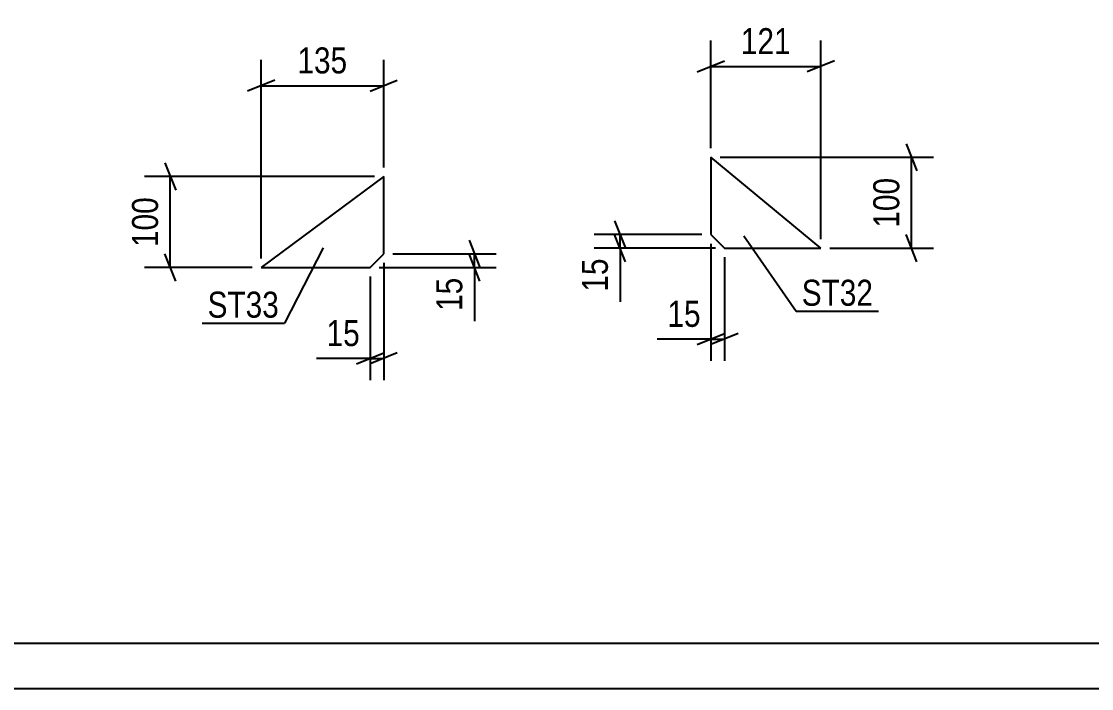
# Model space of a CAD drawing. Header units: millimetres. Extents: x 0 to 841, y 0 to 594.
# Drawn here: x 225.4 to 343.2, y 0 to 73.4 of the extents above; entities that cross this region are included whole.
import ezdxf

# ---------------------------------------------------------------- set-up
doc = ezdxf.new("R2010")
doc.units = ezdxf.units.MM
doc.styles.add('Arial Narrow', font='ARIALN.TTF', dxfattribs={"height": 0.2})

# ---------------------------------------------------------------- blocks, each defined once
blk = doc.blocks.new('Unknown-318933943-1135')
at = {"color": 5, "linetype": 'Continuous'}
for p, q in [((5, 5), (836, 5)), ((0, 0), (841, 0))]:
    blk.add_line(p, q, dxfattribs=at)
blk = doc.blocks.new('Part-318933943-30071 - 30070')
at = {"color": 2, "linetype": 'Continuous'}
for p, q in [((313.37, 48.45), (301.28, 58.45)), ((301.28, 58.45), (301.28, 49.95)), ((301.28, 49.95), (302.78, 48.45)), ((302.78, 48.45), (313.37, 48.45))]:
    blk.add_line(p, q, dxfattribs=at)
blk = doc.blocks.new('Part-318933943-30081 - 30080')
at = {"color": 2, "linetype": 'Continuous'}
for p, q in [((265.25, 56.33), (251.75, 46.33)), ((265.25, 47.83), (265.25, 56.33)), ((263.75, 46.33), (265.25, 47.83)), ((251.75, 46.33), (263.75, 46.33))]:
    blk.add_line(p, q, dxfattribs=at)
blk = doc.blocks.new('StraightDimension-318933943-30303 - 30070')
at = {"color": 7, "linetype": 'Continuous'}
for p, q in [((290.68, 51.45), (291.88, 48.45)), ((300.28, 49.95), (288.43, 49.95)), ((291.88, 46.95), (290.68, 49.95)), ((291.28, 48.45), (291.28, 49.95)), ((301.78, 48.45), (288.43, 48.45)), ((291.28, 48.45), (291.28, 42.55)), ((291.28, 48.45), (291.28, 42.55))]:
    blk.add_line(p, q, dxfattribs=at)
at = {"color": 0}
blk.add_wipeout([(290.53, 47.93), (286.33, 47.93), (286.33, 43.07), (290.53, 43.07)], dxfattribs=at)
at = {"color": 3, "style": 'Arial Narrow'}
blk.add_text('15', height=2.863, rotation=90.0002, dxfattribs=at).set_placement((289.93, 43.67))
blk = doc.blocks.new('StraightDimension-318933943-30295 - 30070')
at = {"color": 7, "linetype": 'Continuous'}
for p, q in [((301.28, 48.95), (301.28, 36.05)), ((302.78, 47.45), (302.78, 36.05)), ((299.78, 37.85), (302.78, 39.05)), ((304.28, 39.05), (301.28, 37.85)), ((301.28, 38.45), (295.37, 38.45)), ((301.28, 38.45), (295.37, 38.45)), ((301.28, 38.45), (302.78, 38.45))]:
    blk.add_line(p, q, dxfattribs=at)
at = {"color": 0}
blk.add_wipeout([(300.75, 39.2), (300.75, 43.4), (295.89, 43.4), (295.89, 39.2)], dxfattribs=at)
at = {"color": 3, "style": 'Arial Narrow'}
blk.add_text('15', height=2.863, dxfattribs=at).set_placement((296.49, 39.8))
blk = doc.blocks.new('StraightDimension-318933943-30307 - 30070')
at = {"color": 7, "linetype": 'Continuous'}
for p, q in [((322.77, 59.95), (323.97, 56.95)), ((302.28, 58.45), (325.77, 58.45)), ((323.37, 48.45), (323.37, 58.45)), ((323.97, 46.95), (322.77, 49.95)), ((314.37, 48.45), (325.77, 48.45))]:
    blk.add_line(p, q, dxfattribs=at)
at = {"color": 0}
blk.add_wipeout([(322.62, 56.79), (318.42, 56.79), (318.42, 50.11), (322.62, 50.11)], dxfattribs=at)
at = {"color": 3, "style": 'Arial Narrow'}
blk.add_text('100', height=2.863, rotation=90.0002, dxfattribs=at).set_placement((322.02, 50.71))
blk = doc.blocks.new('StraightDimension-318933943-30299 - 30070')
at = {"color": 7, "linetype": 'Continuous'}
for p, q in [((301.28, 59.45), (301.28, 71.3)), ((313.37, 49.45), (313.37, 71.3)), ((299.78, 67.85), (302.78, 69.05)), ((301.28, 68.45), (313.37, 68.45)), ((314.87, 69.05), (311.87, 67.85))]:
    blk.add_line(p, q, dxfattribs=at)
at = {"color": 0}
blk.add_wipeout([(310.66, 69.2), (310.66, 73.4), (303.98, 73.4), (303.98, 69.2)], dxfattribs=at)
at = {"color": 3, "style": 'Arial Narrow'}
blk.add_text('121', height=2.863, dxfattribs=at).set_placement((304.58, 69.8))
blk = doc.blocks.new('StraightDimension-318933943-30319 - 30080')
at = {"color": 7, "linetype": 'Continuous'}
for p, q in [((265.25, 46.83), (265.25, 33.93)), ((263.75, 45.33), (263.75, 33.93)), ((262.25, 35.73), (265.25, 36.93)), ((266.75, 36.93), (263.75, 35.73)), ((263.75, 36.33), (257.84, 36.33)), ((263.75, 36.33), (257.84, 36.33)), ((263.75, 36.33), (265.25, 36.33))]:
    blk.add_line(p, q, dxfattribs=at)
at = {"color": 0}
blk.add_wipeout([(263.22, 37.08), (263.22, 41.28), (258.36, 41.28), (258.36, 37.08)], dxfattribs=at)
at = {"color": 3, "style": 'Arial Narrow'}
blk.add_text('15', height=2.863, dxfattribs=at).set_placement((258.96, 37.68))
blk = doc.blocks.new('StraightDimension-318933943-30311 - 30080')
at = {"color": 7, "linetype": 'Continuous'}
for p, q in [((274.65, 49.33), (275.85, 46.33)), ((266.25, 47.83), (277.65, 47.83)), ((275.85, 44.83), (274.65, 47.83)), ((275.25, 46.33), (275.25, 47.83)), ((264.75, 46.33), (277.65, 46.33)), ((275.25, 46.33), (275.25, 40.42)), ((275.25, 46.33), (275.25, 40.42))]:
    blk.add_line(p, q, dxfattribs=at)
at = {"color": 0}
blk.add_wipeout([(274.5, 45.8), (270.3, 45.8), (270.3, 40.95), (274.5, 40.95)], dxfattribs=at)
at = {"color": 3, "style": 'Arial Narrow'}
blk.add_text('15', height=2.863, rotation=90.0002, dxfattribs=at).set_placement((273.9, 41.55))
blk = doc.blocks.new('StraightDimension-318933943-30323 - 30080')
at = {"color": 7, "linetype": 'Continuous'}
for p, q in [((251.75, 47.33), (251.75, 69.18)), ((265.25, 57.33), (265.25, 69.18)), ((253.25, 66.93), (250.25, 65.73)), ((251.75, 66.33), (265.25, 66.33)), ((263.75, 65.73), (266.75, 66.93))]:
    blk.add_line(p, q, dxfattribs=at)
at = {"color": 0}
blk.add_wipeout([(261.84, 67.08), (261.84, 71.28), (255.15, 71.28), (255.15, 67.08)], dxfattribs=at)
at = {"color": 3, "style": 'Arial Narrow'}
blk.add_text('135', height=2.863, dxfattribs=at).set_placement((255.75, 67.68))
blk = doc.blocks.new('StraightDimension-318933943-30315 - 30080')
at = {"color": 7, "linetype": 'Continuous'}
for p, q in [((241.15, 57.83), (242.35, 54.83)), ((264.25, 56.33), (238.9, 56.33)), ((241.75, 46.33), (241.75, 56.33)), ((242.35, 44.83), (241.15, 47.83)), ((250.75, 46.33), (238.9, 46.33))]:
    blk.add_line(p, q, dxfattribs=at)
at = {"color": 0}
blk.add_wipeout([(241, 54.67), (236.8, 54.67), (236.8, 47.98), (241, 47.98)], dxfattribs=at)
at = {"color": 3, "style": 'Arial Narrow'}
blk.add_text('100', height=2.863, rotation=90.0002, dxfattribs=at).set_placement((240.4, 48.58))
blk = doc.blocks.new('Mark-318933943-30438 - 30070')
at = {"color": 30, "linetype": 'Continuous'}
for p, q in [((304.9, 49.83), (310.68, 41.52)), ((310.68, 41.52), (319.73, 41.52))]:
    blk.add_line(p, q, dxfattribs=at)
at = {"color": 0}
blk.add_wipeout([(319.13, 42.12), (319.13, 45.12), (311.28, 45.12), (311.28, 42.12)], dxfattribs=at)
blk.add_wipeout([(319.13, 42.12), (319.13, 45.12), (311.28, 45.12), (311.28, 42.12)], dxfattribs=at)
at = {"color": 3, "style": 'Arial Narrow'}
blk.add_text('ST32', height=2.863, dxfattribs=at).set_placement((311.28, 42.12))
blk = doc.blocks.new('Mark-318933943-30441 - 30080')
at = {"color": 30, "linetype": 'Continuous'}
for p in [(258.6, 48.51), (245.26, 40.21)]:
    blk.add_line(p, (254.31, 40.21), dxfattribs=at)
at = {"color": 0}
blk.add_wipeout([(253.71, 40.81), (253.71, 43.81), (245.86, 43.81), (245.86, 40.81)], dxfattribs=at)
blk.add_wipeout([(253.71, 40.81), (253.71, 43.81), (245.86, 43.81), (245.86, 40.81)], dxfattribs=at)
at = {"color": 3, "style": 'Arial Narrow'}
blk.add_text('ST33', height=2.863, dxfattribs=at).set_placement((245.86, 40.81))

msp = doc.modelspace()

# ---------------------------------------------------------------- block references
for name in ['Unknown-318933943-1135', 'Part-318933943-30071 - 30070', 'Part-318933943-30081 - 30080']:
    msp.add_blockref(name, (0, 0))

# ---------------------------------------------------------------- next in the draw order: block references
for name in ['StraightDimension-318933943-30303 - 30070', 'StraightDimension-318933943-30319 - 30080']:
    msp.add_blockref(name, (0, 0))

# ---------------------------------------------------------------- next in the draw order: block references
for name in ['StraightDimension-318933943-30311 - 30080', 'StraightDimension-318933943-30295 - 30070']:
    msp.add_blockref(name, (0, 0))

# ---------------------------------------------------------------- next in the draw order: block references
for name in ['StraightDimension-318933943-30323 - 30080', 'StraightDimension-318933943-30307 - 30070']:
    msp.add_blockref(name, (0, 0))

# ---------------------------------------------------------------- next in the draw order: block references
for name in ['StraightDimension-318933943-30299 - 30070', 'StraightDimension-318933943-30315 - 30080']:
    msp.add_blockref(name, (0, 0))

# ---------------------------------------------------------------- next in the draw order: block references
for name in ['Mark-318933943-30438 - 30070', 'Mark-318933943-30441 - 30080']:
    msp.add_blockref(name, (0, 0))

doc.saveas('drawing.dxf')
